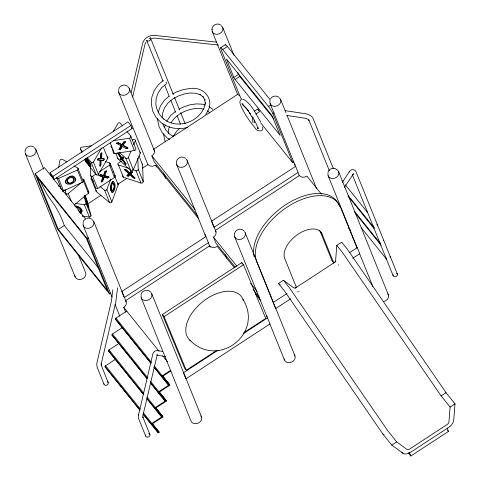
<?xml version="1.0" encoding="UTF-8"?>
<svg xmlns="http://www.w3.org/2000/svg" width="480" height="480" viewBox="0 0 480 480"><rect width="100%" height="100%" fill="white"/><g stroke="black" fill="none" stroke-linecap="round" stroke-linejoin="round"><path stroke-width="0.72" d="M257.952 128.076L257.91 128.706L257.934 127.764L258.06 128.352L256.386 124.074L252.84 117.732M157.632 118.272L157.536 119.664L159.036 126.666L162.324 132.822L167.226 137.928L169.698 139.41M162.144 118.002L162.45 113.598L164.376 108.132L167.88 103.122L172.656 99.066M163.836 133.704L163.74 135.096L165.192 141.9M168.378 133.356L168.684 128.958L169.44 126.852M333.756 262.944L322.098 234.078A22.542 12.906 -38.8 0 0 298.434 233.97A22.542 12.906 -38.8 0 0 284.718 258.486L296.382 287.352A2.946 1.686 -38.8 0 1 293.616 287.76L283.416 280.254L278.49 283.47L284.148 290.508L382.836 433.962L391.8 445.11L403.338 453.558A8.592 4.92 -38.8 0 0 410.184 452.532L449.04 427.158A8.592 4.92 -38.8 0 0 453.684 420.678L455.01 403.836L446.046 392.688L347.358 249.234L341.7 242.196L336.774 245.412L335.634 260.328A2.946 1.686 -38.8 0 1 333.756 262.944L332.022 260.784L320.358 231.918A22.542 12.906 -38.8 0 0 319.35 230.142M336.774 245.412L342.432 252.45L441.126 395.904L450.084 407.052L448.938 421.974A2.946 1.686 -38.8 0 1 447.066 424.584L409.686 448.992A2.946 1.686 -38.8 0 1 406.926 449.406L396.72 441.894L387.762 430.746L289.074 287.292L283.416 280.254M100.188 166.194L100.656 160.23L100.17 160.068L99.702 166.038L100.188 166.194L100.878 165.018L101.25 160.296L103.53 160.476L104.394 159.006L100.956 158.58L104.394 159.006M101.436 158.736L101.892 152.988L101.406 152.832L100.722 154.002L100.35 158.52L100.836 158.676L101.202 154.164L101.892 152.988M142.884 415.8L142.944 417.372L149.88 434.478M24.99 151.662C24.852 147.252 30.444 144.378 33.936 147.102M112.848 289.776L111.366 301.296L96.72 363.774L97.068 367.05L104.004 384.246M117.594 287.88L115.77 302.196L101.19 364.056L101.25 363.654L101.274 365.508L101.184 365.052L108.204 382.614M211.884 29.628C211.746 25.218 217.338 22.344 220.83 25.068M269.916 100.47L269.916 102.486A5.634 4.554 -22 0 0 277.668 105.618A5.634 4.554 -22 0 0 279.174 97.764M157.398 350.496L154.626 351.126L153.006 353.286L138.438 415.218L138.726 418.878L145.668 436.074M67.122 179.862L67.446 181.986M138.438 415.218L138.57 414.426M58.62 167.484L59.928 160.47A1.56 1.26 -22 0 1 62.394 159.366L66.888 161.91M131.154 92.538L142.686 43.32C143.868 38.16 149.478 34.914 154.578 35.406L216.738 42.174M132.582 97.176L144.948 44.37L146.1 41.904M142.968 415.314L157.296 354.654M75.246 180.186C75.024 168.36 56.31 185.352 70.914 184.152C84.39 177.972 65.544 171.894 65.922 182.682M118.578 89.454C119.274 85.602 124.284 83.706 127.38 86.088M83.022 222.504L83.7 220.758L85.386 219.018M141.012 294.66C141.768 290.298 147.882 288.714 150.696 292.092M327.906 172.626C328.548 169.122 332.97 166.998 336.036 168.9M158.262 112.032L160.5 105.894L164.61 100.02L169.032 96.27M164.466 127.458L165.42 124.794M98.862 175.494L103.002 176.622L101.172 181.68L101.46 182.04L103.29 176.982L98.862 175.494L100.41 174.486L103.848 175.692L105.252 171.87L106.488 171.066L106.2 170.706L104.964 171.51L103.56 175.332M106.524 177.576L103.866 176.868L107.478 178.11L109.026 177.102L104.724 175.932L106.488 171.066M103.626 177.54L102.414 180.87L102.702 181.23L101.46 182.04M102.702 181.23L104.154 177.228M91.764 177.378A1.56 1.26 -22 0 0 91.428 179.382L96.402 191.694L109.602 202.572A1.362 1.104 -22 0 0 111.858 201.888L106.884 189.57L110.766 179.052M111.858 201.888L118.182 184.77A1.32 1.062 -22 0 0 117.918 183.732M115.884 153.534L118.092 159.006L130.716 170.466A1.56 1.26 -22 0 0 133.314 169.77L128.34 157.458L130.926 151.29M133.686 144.708L135.318 140.826A1.362 1.104 -22 0 0 133.854 139.5L132.432 139.878M133.314 169.77L140.292 153.138A1.362 1.104 -22 0 0 139.914 151.932M111.438 184.308L111.696 183.702M205.62 114.324C216.03 101.832 205.536 86.25 190.188 88.506L183.264 89.562L176.526 91.878L172.692 93.948M338.754 264.762L338.502 265.158M87.162 157.398L91.17 162.378A1.32 1.062 -22 0 0 93.396 162.036L101.67 147.888M113.202 131.61L117.972 123.456A1.362 1.104 -22 0 1 120.27 123.102L122.472 125.838M100.656 160.23L97.326 159.81L98.184 158.34L100.35 158.52M97.812 159.966L98.67 158.496L100.836 158.676M84.666 159.39L85.494 161.442L96.144 174.69A1.32 1.062 -22 0 0 98.37 174.348L107.772 158.274A1.56 1.26 -22 0 0 107.376 156.696M124.602 169.812L124.86 169.368L126.462 169.896L129.696 172.95L129.432 173.394L126.204 170.34L124.602 169.812L128.844 173.838L126.9 175.848L128.19 176.268L129.732 174.684L133.14 177.9L134.742 178.428L135 177.984L130.596 173.802L132.468 171.87L131.184 171.45L129.696 172.95M126.204 170.34L126.462 169.896M126.9 175.848L129.102 173.394L124.86 169.368M128.19 176.268L129.99 174.24M129.432 173.394L131.184 171.45M134.742 178.428L130.332 174.246L130.596 173.802M130.332 174.246L132.468 171.87M349.038 172.086C350.274 168.96 355.14 168.588 356.136 172.08L397.338 274.062M342.438 182.202L349.272 171.732M344.352 187.458L353.466 173.736L353.178 173.958M118.992 149.574L121.344 145.5L118.992 149.574L120.456 149.346L122.334 146.496L126.066 148.488L127.884 148.212L127.872 147.744L123.042 145.146L123.798 143.988M121.938 146.604L120.456 149.346M124.56 142.83L125.322 141.672L123.87 141.894L122.07 145.074L118.53 143.178L116.712 143.46L116.694 142.992L118.512 142.716L122.052 144.612M125.322 141.672L123.054 145.608L127.884 148.212M122.07 145.074L123.87 141.894M67.35 179.322L68.16 178.362M256.032 113.97L259.62 111.63L257.88 109.116M166.686 121.302L170.802 115.422L175.23 111.66M171.018 122.946C176.202 113.958 186.624 109.374 196.614 108.384L201.786 108.648L203.76 109.272M172.896 136.728L177.018 130.842L179.784 128.49M270.594 98.724C272.232 96 276.162 95.196 278.718 97.104M112.638 192.06L113.022 191.598M121.302 159.66L120.876 160.008L119.952 159.168L121.428 157.842L120.672 156.726M123.504 157.806L122.49 158.748L126.018 163.944L125.592 164.292L122.064 159.096L123.504 157.806L122.58 156.972L122.16 157.32L123.078 158.16M120.876 160.008L121.71 159.24L125.592 164.292M121.344 158.034L121.77 157.68L119.184 153.882L118.026 152.832L117.6 153.186L121.344 158.034L122.58 156.972M241.014 99.594C239.202 100.944 239.982 103.626 240.654 105.378C244.296 113.526 249.3 121.062 255.054 127.866C256.644 131.97 264.258 132.264 262.668 126.78M163.236 80.538L158.328 84.72L154.2 90.618L151.812 97.278L151.326 104.238L152.796 111.246L156.084 117.408L161.118 122.628C168.57 128.208 178.548 130.134 187.482 127.374M166.032 84L161.634 87.732L158.238 92.616L156.222 98.232L155.814 104.112C156.276 109.164 159.318 115.512 163.92 119.118L163.788 119.004C175.698 128.484 193.758 123.774 201.984 111.714L204.318 107.376L205.332 102.882L205.248 103.308L204.708 99.252L204.99 100.116L202.956 96.744L203.286 97.05L199.866 94.554L200.25 94.71L195.636 93.258L190.182 92.982L184.428 93.9L178.344 95.994L173.292 98.724M64.992 189.594L65.724 193.122A1.56 1.26 -22 0 0 68.196 193.584L81.774 182.262M74.304 204.954L88.398 193.2A1.362 1.104 -22 0 0 88.008 191.322M118.758 154.23L119.184 153.882M119.952 159.168L120.372 158.82M122.064 159.096L122.49 158.748M124.44 163.248L124.866 162.894L126.018 163.944M220.704 47.736L225.378 44.688M242.046 99.648L240.636 97.896L220.878 48.996A6.288 0.876 56.9 0 1 222.72 49.584L227.394 46.53L270.342 99.966M110.826 293.184L109.578 293.994L57.474 229.164L35.088 173.754L44.43 167.652L85.74 219.048M50.064 172.758L127.998 121.872L130.896 125.472L132.138 128.55L54.204 179.436L51.306 175.836L50.064 172.758L52.956 176.358L54.204 179.436M52.956 176.358L130.896 125.472M233.82 77.46L226.482 59.046L271.872 115.368L280.116 135.318L234.6 78.84L233.82 77.46L238.494 74.406L237.648 72.324M235.098 79.524L239.772 76.476L273.852 118.884M90.372 166.98L90.69 175.548A1.32 1.062 -22 0 0 92.652 176.196L95.784 174.15M99.54 171.696L109.56 165.156A1.56 1.26 -22 0 0 109.476 162.924L105.492 161.616M121.47 161.07L118.392 163.074A1.32 1.062 -22 0 0 118.458 164.958L123.438 177.27L140.964 183.042A1.56 1.26 -22 0 0 143.202 181.578L142.584 164.832L138.996 155.94M99.15 175.86L100.698 174.846L103.848 175.692M90.69 175.548L95.664 187.86A1.32 1.062 -22 0 0 97.626 188.508L114.534 177.468A1.56 1.26 -22 0 0 115.026 175.626M87.774 203.892L100.956 195.282M117.9 184.218L126.69 178.482M142.38 168.234L148.026 164.55A5.634 4.554 -22 0 0 155.592 165.102L198.78 218.832M58.302 229.428L37.158 177.096L86.364 238.32L107.508 290.658L58.302 229.428L64.314 225.504L98.526 268.068M254.304 111.27L257.892 108.924M222.72 49.584L268.47 106.506L270.804 104.976M293.91 161.964L292.74 162.726L272.94 113.718L274.11 112.956M109.578 293.994L87.192 238.584L88.434 237.768M295.638 166.332L211.536 221.244L213.996 227.34L298.098 172.422L295.638 166.332A5.634 4.554 -22 0 1 294.816 164.118M205.92 236.58L121.818 291.498L124.278 297.594L208.386 242.676L205.92 236.58A5.634 4.554 -22 0 1 205.098 234.372M234.588 267.978L217.218 246.366A5.634 4.554 -22 0 1 209.652 245.82L125.55 300.732A5.634 4.554 -22 0 1 123.774 307.386L125.688 312.126M150.996 363.414L115.446 319.176A0.87 0.498 -38.8 0 1 115.926 318.15L126.744 311.088M147.072 378.702L111.984 335.046A0.87 0.498 -38.8 0 1 112.47 334.026L122.688 327.354M216.924 350.256L186.276 370.266L184.554 368.148L162.36 314.514L241.794 262.65L243.51 264.768L265.704 318.402L243.816 332.7M143.616 394.578L108.528 350.922A0.87 0.498 -38.8 0 1 109.014 349.902L118.626 343.62M186.276 370.266L164.082 316.632L243.51 264.768M139.686 409.872L105.066 366.798A0.87 0.498 -38.8 0 1 105.552 365.778L115.77 359.106M273.156 302.514L286.986 293.484M295.122 288.168L335.922 261.534M349.416 252.72L357.258 247.596A5.634 4.554 -22 0 1 356.436 245.388M154.152 367.164L168.654 385.206L161.76 376.8A0.87 0.498 -38.8 0 1 162.24 375.78L170.658 370.284M170.826 370.95L162.744 376.224L169.854 385.206L159.288 392.1L166.392 401.082L155.826 407.976L162.936 416.952L152.37 423.852L159.228 432.216L158.28 432.834L142.962 413.946M290.682 298.77L275.622 308.61L273.432 303.192M352.818 258.204L359.724 253.692L357.258 247.596M183.444 372.762L217.962 350.226M243.696 333.42L267.546 317.85A5.634 4.554 -22 0 1 266.724 315.642M150.696 383.04L165.198 401.082L158.298 392.676A0.87 0.498 -38.8 0 1 158.784 391.65L169.602 384.588L163.056 376.44M147.234 398.916L161.736 416.958L154.842 408.552A0.87 0.498 -38.8 0 1 155.328 407.526L166.146 400.464L159.126 391.734M151.386 424.428A0.87 0.498 -38.8 0 1 151.866 423.402L162.684 416.34L155.67 407.61M441.126 395.904L446.046 392.688M391.8 445.11L396.72 441.894M450.084 407.052L455.01 403.836M408.222 452.736L410.844 456L448.47 431.436L447.18 428.244M79.86 212.232C81.924 210.168 78.192 207.246 76.014 207.246M157.074 354.93L156.738 355.002L165.63 356.67M299.16 291.288L298.65 291.564M178.902 109.338L182.748 107.256L189.504 104.934L196.194 103.89L202.71 104.214L205.356 105.048M81.114 212.418C84.66 209.46 77.886 205.608 74.886 206.046M56.754 177.486A1.362 1.104 -22 0 0 58.542 178.5L77.448 170.01A1.32 1.062 -22 0 0 77.802 168.096L73.95 165.912M62.604 190.938A1.362 1.104 -22 0 0 63.516 190.812L82.422 182.322A1.32 1.062 -22 0 0 82.776 180.408L77.802 168.096M149.202 38.568L150.198 38.148M85.35 199.584L86.232 199.614L85.35 199.584L88.248 207.27L88.788 207.096L88.464 205.926L87.924 206.1L88.248 207.27M85.752 201.042L86.754 201.156L88.788 207.096M86.22 201.33L86.754 201.156M86.322 201.402L87.222 201.432L86.322 201.402L87.924 206.1M79.548 211.896L80.61 211.212L80.208 209.196M65.664 190.344L65.124 190.494L65.586 190.548M86.52 218.442L88.98 218.064L91.824 219.138M80.232 213.048C85.056 211.476 78.762 206.148 75.75 206.604M151.53 38.358L154.776 38.112L218.37 45.036M243.162 103.944L241.896 103.704L246.168 108.114L250.65 114.312M113.262 140.7L129.462 138.216A1.56 1.26 -22 0 0 130.704 136.086L126.954 131.418M91.62 145.734L81.606 147.264A1.362 1.104 -22 0 0 80.52 149.124L81.9 152.544M123.888 142.362L125.34 142.14M113.382 152.118A1.32 1.062 -22 0 0 114.552 153.576L134.436 150.534A1.56 1.26 -22 0 0 135.678 148.398L130.704 136.086M112.254 192.312L111.87 192.354C109.224 189.57 110.19 184.05 112.686 181.404L113.748 181.938M297.51 291.924L297.156 291.924M100.764 160.134L103.53 160.476M242.934 99.102C251.688 103.44 255.774 114.228 260.856 122.154M97.326 159.81L99.462 160.002M112.5 182.838L112.776 182.868C114.624 184.944 114.45 189 112.434 190.872L112.158 190.842M75.39 203.484L84.378 204.714A1.32 1.062 -22 0 0 86.016 203.22L84.102 196.302M82.668 216.114L89.358 217.026A1.32 1.062 -22 0 0 90.99 215.532L86.592 199.614L84.93 195.51M285.216 110.64L305.43 113.73C308.454 114.222 311.802 115.608 313.134 118.572L333.318 168.528M286.674 115.41L305.268 118.272L307.806 119.208L309.024 120.336L308.796 119.94L329.4 170.862M157.812 350.556L162.792 351.534M100.722 154.002L101.202 154.164M118.458 164.958L128.976 168.42M132.48 169.572L135.984 170.724L140.964 183.042M98.184 158.34L98.67 158.496M130.926 171.894L132.204 172.314M100.392 164.856L100.878 165.018M133.932 177.63L135 177.984M90.93 166.374C91.674 164.472 88.374 160.608 86.994 158.544M185.274 158.118C181.548 155.13 175.41 158.826 176.466 163.506A5.634 4.554 -22 0 0 184.218 166.632A5.634 4.554 -22 0 0 185.724 158.784M116.694 142.992L118.44 143.934M116.712 143.46L121.362 145.962M67.2 183.798L66.084 182.922M382.836 433.962L384.06 434.676M173.592 136.572L169.974 134.406L165.984 130.188L163.26 125.196L162.954 123.768M72.606 177.396C77.58 180.594 68.994 186.732 67.254 181.572M208.95 106.482L212.7 109.32M207.15 110.748L209.43 112.41M278.49 283.47L280.248 284.766M91.428 179.382L93.606 181.176M100.182 186.594L104.628 190.254L109.602 202.572M189.84 340.098C217.842 369.234 264.21 333.552 242.928 299.214M119.154 152.172L125.736 158.154L130.716 170.466M146.664 40.368L147.03 40.698A2.256 1.824 -22 0 0 149.694 40.584A2.256 1.824 -22 0 0 150.636 38.34L150.402 37.926A2.256 1.824 -22 0 0 150.042 37.596M244.14 231.072C240.786 226.914 233.262 230.418 234.456 235.662A5.634 4.554 -22 0 0 241.536 239.088A5.634 4.554 -22 0 0 244.626 231.768M86.562 158.412L89.838 163.38M90.012 165.066L87.708 161.952L86.16 158.556M242.244 104.232L248.694 111.03M73.602 178.554C71.7 176.148 66.876 178.434 67.272 181.398M67.536 182.118C69.558 184.728 74.988 181.872 73.692 178.686M85.974 158.184C93.846 168.174 90.816 170.244 85.146 158.712M115.446 319.176L150.876 363.09M111.984 335.046L130.11 357.426M108.528 350.922L143.958 394.842M105.066 366.798L133.95 402.564M162.36 314.514L164.082 316.632M342.012 180.708L342.942 181.866M345.276 184.764L367.638 212.598M348.444 195.876L373.608 227.19A2.256 1.29 -38.8 0 1 373.608 225.684M348.012 196.134L374.106 228.606M354.444 211.308L380.076 243.198M354.948 212.724L381.042 245.196M361.38 227.898L386.544 259.206A2.256 1.29 -38.8 0 1 386.352 258.15M339.192 205.506L340.494 207.126L356.934 247.812M321.486 194.22L306.936 176.118A5.634 4.554 -22 0 1 299.37 175.566L215.262 230.478A5.634 4.554 -22 0 1 213.486 237.132L215.952 243.228L235.194 267.174M348.708 228.096L350.118 229.848M260.82 123.012L292.74 162.726M320.358 231.918L322.098 234.078M447.594 430.35L448.47 431.436M402.03 452.172L402.954 453.324M131.31 127.524L132.138 128.55M239.814 95.688A5.634 4.554 -22 0 1 237.744 94.296L153.642 149.214A5.634 4.554 -22 0 1 151.866 155.862L195.048 209.598M197.982 216.276L154.326 161.958L151.866 155.862M213.486 237.132L236.958 266.334M250.572 283.272L257.142 291.45M253.032 289.368L259.602 297.546M255.24 293.676L260.874 300.684M104.964 171.51L105.252 171.87M109.026 177.102L104.436 175.572L104.724 175.932M107.19 177.75L107.478 178.11M80.52 149.124L82.734 151.878M100.41 174.486L100.698 174.846M58.218 185.568L59.154 186.738M60.558 188.484L61.5 189.654M62.436 190.818L63.372 191.982M77.898 210.06L78.84 211.23M79.776 212.394L80.712 213.558M82.116 215.31L83.058 216.474M35.088 173.754L87.192 238.584M123.774 307.386L159.024 351.252M162.732 355.86L167.448 361.728M115.926 318.15L151.482 362.388M154.29 365.88L162.24 375.78M162.834 376.47L169.854 385.206M153.804 366.906L161.76 376.8M112.47 334.026L147.558 377.682M150.36 381.174L158.784 391.65M158.91 391.764L160.782 394.092M161.718 395.256L166.392 401.082M131.046 358.59L146.952 378.384M150.816 383.364L158.298 392.676M155.916 408.222L162.936 416.952M109.014 349.902L143.628 392.976M146.904 397.05L155.328 407.526M146.886 398.652L154.842 408.552M152.214 423.48L159.228 432.216M105.552 365.778L140.172 408.852M143.448 412.926L151.866 423.402M134.886 403.728L140.034 410.13M143.31 414.21L158.28 432.834M239.772 76.476L238.494 74.406M123.696 161.178L124.866 162.894M118.404 153.39L119.916 155.616M117.6 153.186L121.002 158.19M258.504 110.298L258.738 110.646M241.794 262.65L242.358 264.024M352.5 175.116L393.126 275.67M338.658 171.786L388.416 294.93M328.134 175.818L356.928 247.074M359.442 253.296L372.858 286.506M280.668 99.63L285.978 112.776M287.1 115.542L316.728 188.874M270.144 103.662L295.02 165.234M298.098 172.842L299.214 175.608M409.296 452.172L410.844 456M222.774 27.6L233.958 55.272M212.25 31.626L237.69 94.584M245.214 232.806L294.966 355.944M273.204 302.484L256.764 261.798A50.49 28.902 -38.8 0 1 287.484 206.88A50.49 28.902 -38.8 0 1 340.494 207.126M267.546 317.85L270.006 323.946L185.904 378.858L183.714 373.44M234.69 236.832L267.39 317.772M269.91 324L284.442 359.976M150.636 38.34L173.388 94.65M174.516 97.434L179.568 109.944M180.696 112.728L185.19 123.852M163.068 81.138L146.742 40.464M164.748 85.296L169.23 96.39M170.91 100.554L175.674 112.338M177.078 115.806L180.438 124.128M187.224 160.65L216.012 231.906M225.234 254.736L226.632 258.192M209.652 245.82L210.198 247.17M176.7 164.676L205.488 235.932M208.284 242.85L209.682 246.312M129.33 88.614L154.764 151.572M163.428 173.016L165.666 178.548M155.868 165.774L156.414 167.13M118.806 92.646L147.876 164.592M135.318 140.826L140.292 153.138M129.462 138.216L134.436 150.534M137.82 158.16L138.228 169.26L143.202 181.578M110.13 142.632L114.552 153.576M110.892 145.962L111.726 148.014M112.278 149.382L113.106 151.434M110.172 163.5L115.146 175.812M103.35 147.324L107.772 158.274M109.476 162.924L110.856 166.344M114.864 176.562L118.182 184.77M109.56 165.156L114.534 177.468M151.764 293.82L201.522 416.964M93.396 162.036L98.37 174.348M91.17 162.378L96.144 174.69M92.652 176.196L97.626 188.508M141.24 297.852L190.992 420.99A5.634 4.554 -22 0 0 198.516 422.946A5.634 4.554 -22 0 0 200.928 415.926M83.826 179.586L88.8 191.898M88.398 193.2L83.424 180.888A1.362 1.104 -22 0 0 83.034 179.01M77.448 170.01L82.422 182.322M93.774 221.664L126.198 301.914M86.016 203.22L90.99 215.532M84.378 204.714L89.358 217.026M83.25 225.696L112.038 296.952M115.116 304.56L119.868 316.32M68.196 193.584L71.514 201.792M65.724 193.122L66.276 194.49M58.542 178.5L63.516 190.812M57.03 178.17L60.624 187.062M35.88 149.634L43.71 169.002M78.366 254.784L85.638 272.772A5.634 4.554 -22 0 1 81.258 279.282A5.634 4.554 -22 0 1 74.88 275.628M25.356 153.66L75.108 276.804M90.096 163.986L90.3 164.52M85.032 195.87L87.222 201.432M84.918 195.768L86.232 199.614M84.708 196.674L85.578 199.218M84.384 195.936L85.698 199.788M85.884 199.416L86.286 200.868M254.226 119.994L254.622 122.778M252.108 116.628L253.008 122.892M126.048 148.026L126.066 148.488M118.512 142.716L118.53 143.178M383.43 240.204A2.256 1.29 -38.8 0 1 383.688 240.84M380.382 243.372A2.256 1.29 -38.8 0 1 379.884 242.142M396.738 273.312A2.256 1.824 -22 0 1 395.868 276.57A2.256 1.824 -22 0 1 393.09 274.71M390.09 256.488A2.256 1.29 -38.8 0 1 390.084 257.268M376.962 224.19A2.256 1.29 -38.8 0 1 377.154 225.246M374.316 227.424A2.256 1.29 -38.8 0 1 373.914 227.364M254.16 256.896A50.49 28.902 -38.8 0 1 287.748 203.448A50.49 28.902 -38.8 0 1 338.76 204.966M190.86 340.932A33.81 19.938 -39 0 1 203.466 301.14A33.81 19.938 -39 0 1 243.378 300.486M107.136 381.648A2.256 1.824 -22 0 1 107.274 384.864A2.256 1.824 -22 0 1 103.908 383.772M149.646 434.064A2.256 1.824 -22 0 1 148.116 437.076A2.256 1.824 -22 0 1 145.638 435.108M148.824 433.5A2.256 1.824 -22 0 1 149.286 433.728M92.28 219.798A5.634 4.554 -22 0 1 90.102 227.946A5.634 4.554 -22 0 1 83.16 223.29M151.176 292.782A5.634 4.554 -22 0 1 147.39 300.33A5.634 4.554 -22 0 1 141.156 295.446M225.306 45.192A6.288 0.876 56.9 0 1 227.394 46.53M268.47 106.506A6.084 0.852 56.9 0 1 272.94 113.718M253.122 117.45A3.246 0.45 56.9 0 1 251.076 115.512A3.246 0.45 56.9 0 1 249.804 112.464M85.494 161.442A1.362 1.104 -22 0 1 85.362 160.506M123.438 177.27A1.32 1.062 -22 0 1 122.91 175.86M138.228 169.26A1.56 1.26 -22 0 1 135.984 170.724M141.888 163.962A1.362 1.104 -22 0 1 142.584 164.832M114.45 175.242A1.56 1.26 -22 0 1 114.87 175.464M128.34 157.458A1.56 1.26 -22 0 1 125.736 158.154M118.092 159.006A1.32 1.062 -22 0 1 117.822 158.148M85.8 198.852A1.56 1.26 -22 0 1 86.028 198.942M86.22 199.074A1.56 1.26 -22 0 1 86.592 199.614M117.366 183.492A1.32 1.062 -22 0 1 117.756 183.624M113.076 171.552A1.32 1.062 -22 0 1 113.268 172.074M96.402 191.694A1.56 1.26 -22 0 1 96.198 190.248M106.884 189.57A1.362 1.104 -22 0 1 104.628 190.254M165.99 82.176A2.244 0.408 49.7 0 1 166.662 83.454M64.314 225.504A255.912 146.496 -38.8 0 0 51.408 200.862A284.232 162.702 -38.8 0 1 39.75 179.544M294.378 354.906A5.634 4.554 -22 0 1 291.288 362.226A5.634 4.554 -22 0 1 284.208 358.8M336 169.356A5.634 4.554 -22 0 1 338.448 175.002A5.634 4.554 -22 0 1 331.68 178.452A5.634 4.554 -22 0 1 328.05 173.412M387.822 293.892A5.634 4.554 -22 0 1 383.322 301.59M34.386 147.768A5.634 4.554 -22 0 1 32.88 155.616A5.634 4.554 -22 0 1 25.128 152.49M127.83 86.748A5.634 4.554 -22 0 1 125.652 94.896A5.634 4.554 -22 0 1 118.716 90.24M221.28 25.734A5.634 4.554 -22 0 1 219.102 33.882A5.634 4.554 -22 0 1 212.166 29.226M114.54 186.666L113.766 190.092L112.68 190.92C110.826 188.844 111.018 184.8 113.022 182.916L114.066 184.014L114.54 186.666M110.976 186.726L111.15 190.476L112.038 192.252L112.776 192.39C115.272 189.75 116.238 184.224 113.586 181.44L112.818 181.74L112.068 182.868L110.976 186.726M89.97 165.468C83.076 158.682 85.77 154.554 89.97 165.468M352.992 174.204L352.764 174.558L353.004 174.222M142.98 417.378L142.86 416.916L142.944 417.372"/></g></svg>
